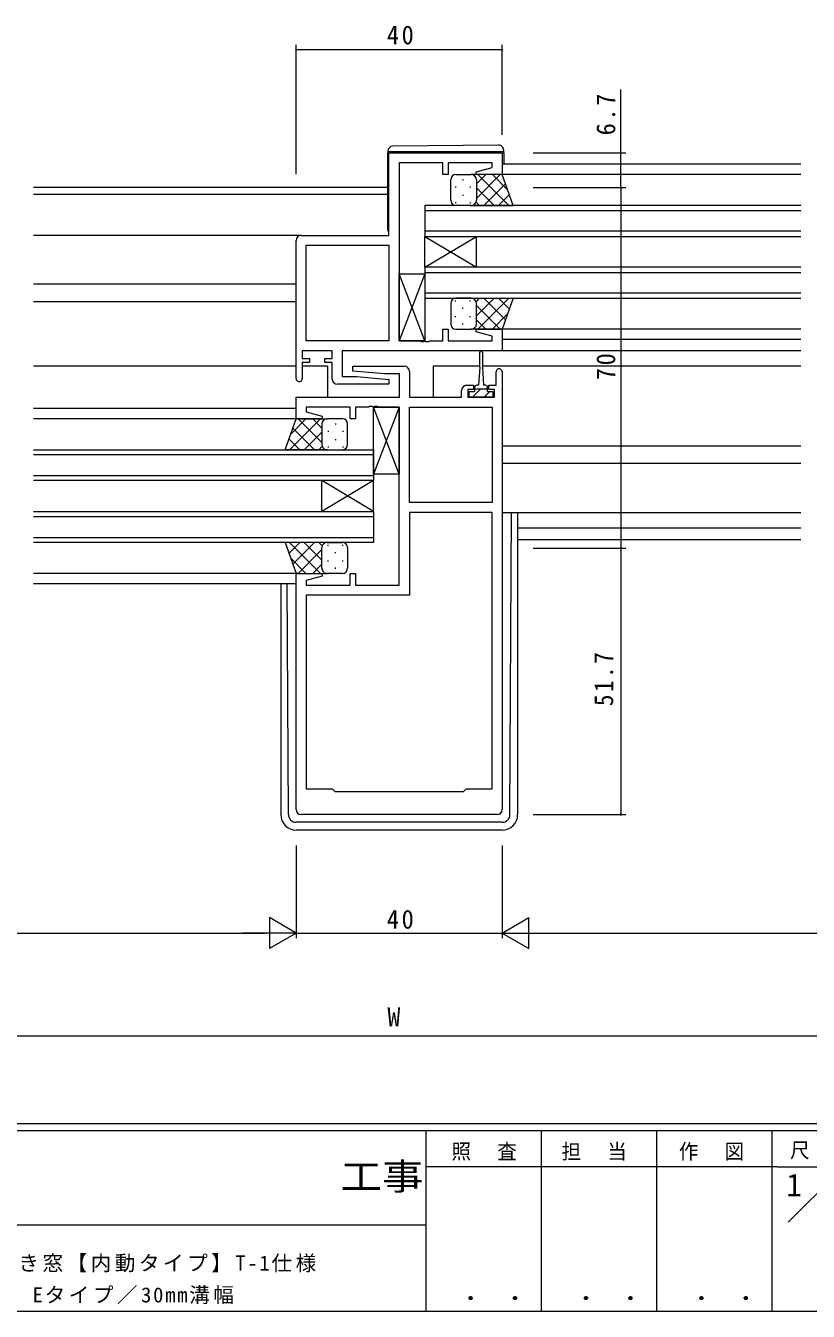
# Model space of a CAD drawing. Units: millimetres on the paper. Extents: x -420 to 373, y -297 to 267.
# Drawn here: x 19.8 to 171.8, y -297 to -47.5 of the extents above; entities that cross this region are included whole.
import ezdxf
from ezdxf.enums import TextEntityAlignment as Align

# ---------------------------------------------------------------- set-up
doc = ezdxf.new("R2010")
doc.units = ezdxf.units.MM
for name, color, linetype, lineweight in [('0-1_YKK_ZWAK', 7, 'Continuous', 9), ('0-3_YKK_12', 2, 'Continuous', 9), ('0-4_YKK_D', 6, 'Continuous', 9), ('0-6_YKK_13', 4, 'Continuous', 9), ('0-7_YKK_11', 7, 'Continuous', 9)]:
    doc.layers.add(name, color=color, linetype=linetype, lineweight=lineweight)
doc.layers.add('0-2_USER1', color=3, linetype='Continuous')
doc.styles.add('ＭＳ ゴシック', font='')
doc.styles.get('ＭＳ ゴシック').set_extended_font_data('MS Gothic')

msp = doc.modelspace()

# ---------------------------------------------------------------- linework, layer by layer
at = {"layer": '0-1_YKK_ZWAK'}
for p, q in [((352.3, -260.6), (-417.7, -260.6)), ((314.5, -262), (-417.7, -262)), ((97.5, -262), (97.5, -297)), ((119.9, -262), (119.9, -297)), ((142.3, -262), (142.3, -297)), ((164.7, -262), (164.7, -297)), ((165.684, -268.999), (97.5, -268.999)), ((165.684, -268.999), (185.7, -268.999)), ((167.87, -279.736), (177.564, -270.043)), ((-31.3, -280.199), (97.5, -280.199)), ((-417.7, -297), (314.5, -297))]:
    msp.add_line(p, q, dxfattribs=at)
at = {"layer": '0-3_YKK_12'}
for p, q in [((170.334, -74.417), (112.334, -74.417)), ((170.334, -76.417), (112.334, -76.417)), ((90.134, -78.917), (21.334, -78.917)), ((90.134, -80.317), (21.334, -80.317)), ((97.335, -82.417), (97.335, -88.417)), ((170.334, -82.417), (97.335, -82.417)), ((97.335, -83.417), (170.334, -83.417)), ((73.334, -88.217), (21.334, -88.217)), ((170.334, -87.417), (97.335, -87.417)), ((97.335, -88.417), (107.335, -94.417)), ((97.335, -94.417), (107.335, -88.417)), ((97.335, -94.417), (97.335, -88.417)), ((97.335, -88.417), (170.334, -88.417)), ((107.335, -94.417), (107.335, -88.417)), ((97.335, -94.417), (97.335, -100.417)), ((170.334, -94.417), (97.335, -94.417)), ((97.335, -95.417), (170.334, -95.417)), ((72.334, -97.717), (21.334, -97.717)), ((170.334, -99.417), (97.335, -99.417)), ((72.334, -101.117), (21.334, -101.117)), ((97.335, -100.417), (170.334, -100.417)), ((170.334, -106.416), (111.954, -106.419)), ((170.334, -108.417), (112.334, -108.416)), ((170.334, -110.617), (81.556, -110.617)), ((72.334, -113.617), (21.334, -113.617)), ((78.404, -113.617), (73.534, -113.617)), ((78.404, -113.617), (78.404, -119.617)), ((98.904, -113.617), (98.904, -119.617)), ((107.984, -113.617), (98.904, -113.617)), ((170.334, -113.617), (108.484, -113.617)), ((72.334, -121.817), (21.334, -121.817)), ((72.579, -123.817), (21.334, -123.817)), ((170.334, -129.117), (112.334, -129.117)), ((21.334, -129.817), (87.334, -129.817)), ((87.334, -130.817), (21.334, -130.817)), ((87.334, -129.817), (87.334, -135.817)), ((170.334, -132.517), (112.334, -132.517)), ((21.334, -134.817), (87.334, -134.817)), ((87.334, -135.817), (21.334, -135.817)), ((87.334, -135.817), (77.334, -141.817)), ((87.334, -141.817), (77.334, -135.817)), ((77.334, -141.817), (77.334, -135.817)), ((87.334, -141.817), (87.334, -135.817)), ((21.334, -141.817), (87.334, -141.817)), ((87.334, -141.817), (87.334, -147.817)), ((87.334, -142.817), (21.334, -142.817)), ((21.334, -146.817), (87.334, -146.817)), ((170.334, -145.017), (115.333, -145.017)), ((87.334, -147.817), (21.334, -147.817)), ((170.334, -147.287), (115.333, -147.287)), ((72.834, -153.817), (21.334, -153.817)), ((72.334, -155.817), (21.334, -155.817))]:
    msp.add_line(p, q, dxfattribs=at)
at = {"layer": '0-4_YKK_D'}
for p, q in [((72.334, -76.369), (72.334, -51.217)), ((112.334, -52.217), (72.334, -52.217)), ((112.334, -68.717), (112.334, -51.217)), ((118.334, -72.217), (136.334, -72.217)), ((118.334, -78.917), (136.334, -78.917)), ((135.334, -78.917), (135.334, -148.917)), ((118.334, -148.917), (136.334, -148.917)), ((118.334, -148.917), (136.334, -148.917)), ((135.334, -148.917), (135.334, -200.617)), ((118.334, -200.617), (136.334, -200.617)), ((72.334, -206.615), (72.334, -224.615)), ((72.334, -206.615), (72.334, -224.615)), ((112.334, -206.615), (112.334, -224.615)), ((112.334, -206.615), (112.334, -224.615)), ((72.334, -223.615), (67.138, -220.615)), ((67.138, -220.615), (67.138, -226.615)), ((112.334, -223.615), (117.53, -220.615)), ((117.53, -226.615), (117.53, -220.615)), ((-71.666, -223.615), (66.334, -223.615)), ((72.334, -223.615), (61.942, -223.615)), ((72.334, -223.615), (67.138, -226.615)), ((72.334, -223.615), (112.334, -223.615)), ((112.334, -223.615), (117.53, -226.615)), ((112.334, -223.615), (122.726, -223.615)), ((118.334, -223.615), (256.334, -223.615)), ((255.334, -243.615), (-70.672, -243.615))]:
    msp.add_line(p, q, dxfattribs=at)
msp.add_lwpolyline([(135.334, -78.917), (135.334, -72.217), (135.334, -59.916)], dxfattribs=at)
for centre, start, end in [((72.334, -52.217), 0, 180), ((72.334, -52.217), 180, 0), ((112.334, -52.217), 0, 180), ((112.334, -52.217), 180, 0), ((135.334, -72.217), 90, 270), ((135.334, -72.217), 270, 90), ((135.334, -78.917), 90, 270), ((135.334, -78.917), 90, 270), ((135.334, -78.917), 270, 90), ((135.334, -78.917), 270, 90), ((135.334, -148.917), 90, 270), ((135.334, -148.917), 90, 270), ((135.334, -148.917), 270, 90), ((135.334, -148.917), 270, 90), ((135.334, -200.617), 90, 270), ((135.334, -200.617), 270, 90)]:
    msp.add_arc(centre, 0.106, start, end, dxfattribs=at)
at = {"layer": '0-6_YKK_13'}
for p, q in [((90.134, -71.908), (90.134, -71.917)), ((90.134, -71.917), (90.134, -72.217)), ((90.134, -71.917), (90.63, -71.917)), ((90.134, -87.217), (90.134, -72.217)), ((111.625, -70.73), (91.125, -70.909)), ((112.634, -72.217), (112.634, -71.917)), ((112.634, -72.217), (112.634, -74.417)), ((103.334, -76.417), (106.334, -76.417)), ((112.334, -76.417), (106.334, -76.417)), ((107.334, -78.209), (109.126, -76.417)), ((107.334, -81.038), (111.954, -76.417)), ((107.602, -76.417), (113.602, -82.417)), ((110.431, -76.417), (113.391, -79.378)), ((114.477, -82.417), (112.334, -76.417)), ((102.334, -81.417), (102.334, -77.417)), ((103.282, -78.752), (103.282, -78.952)), ((104.697, -77.337), (104.697, -77.537)), ((106.112, -78.752), (106.112, -78.952)), ((107.334, -77.417), (107.334, -81.017)), ((107.334, -77.817), (107.334, -81.417)), ((107.334, -78.978), (110.774, -82.417)), ((108.783, -82.417), (112.978, -78.222)), ((103.282, -81.782), (103.282, -81.982)), ((104.697, -80.367), (104.697, -80.567)), ((106.112, -81.782), (106.112, -81.982)), ((107.277, -81.749), (107.945, -82.417)), ((111.611, -82.417), (113.723, -80.306)), ((106.334, -82.417), (103.334, -82.417)), ((106.112, -82.417), (114.477, -82.417)), ((97.334, -95.687), (92.334, -108.687)), ((97.334, -108.687), (92.334, -95.687)), ((102.334, -101.419), (102.334, -105.419)), ((103.282, -101.054), (103.282, -100.854)), ((106.334, -100.419), (103.334, -100.419)), ((104.697, -102.469), (104.697, -102.269)), ((106.112, -100.419), (114.477, -100.419)), ((106.112, -101.054), (106.112, -100.854)), ((107.277, -101.087), (107.945, -100.419)), ((107.334, -103.859), (110.774, -100.419)), ((107.334, -105.019), (107.334, -101.419)), ((107.334, -101.799), (111.954, -106.419)), ((107.334, -105.419), (107.334, -101.819)), ((107.602, -106.419), (113.602, -100.419)), ((108.783, -100.419), (112.978, -104.615)), ((111.611, -100.419), (113.723, -102.531)), ((114.477, -100.419), (112.334, -106.419)), ((103.282, -104.084), (103.282, -103.884)), ((106.112, -104.084), (106.112, -103.884)), ((107.334, -104.627), (109.126, -106.419)), ((110.431, -106.419), (113.391, -103.458)), ((103.334, -106.419), (106.334, -106.419)), ((104.697, -105.499), (104.697, -105.299)), ((112.334, -106.419), (106.334, -106.419)), ((107.984, -113.817), (107.984, -110.867)), ((108.484, -110.867), (108.484, -113.817)), ((107.984, -113.817), (107.734, -117.317)), ((108.484, -113.817), (108.734, -117.317)), ((108.165, -118.017), (106.565, -119.617)), ((106.984, -117.717), (106.984, -118.517)), ((106.984, -118.017), (109.484, -118.017)), ((107.734, -117.317), (107.384, -117.317)), ((109.084, -117.317), (108.734, -117.317)), ((109.91, -118.517), (108.81, -119.617)), ((109.484, -118.517), (109.484, -117.717)), ((92.334, -121.547), (87.334, -134.547)), ((92.334, -134.547), (87.334, -121.547)), ((70.191, -129.817), (72.334, -123.817)), ((77.066, -123.817), (71.066, -129.817)), ((74.237, -123.817), (71.277, -126.778)), ((72.334, -123.817), (78.334, -123.817)), ((77.334, -128.438), (72.714, -123.817)), ((77.334, -125.609), (75.542, -123.817)), ((81.334, -123.817), (78.334, -123.817)), ((75.885, -129.817), (71.69, -125.622)), ((77.334, -126.378), (73.894, -129.817)), ((77.334, -124.817), (77.334, -128.417)), ((77.334, -125.217), (77.334, -128.817)), ((78.556, -126.152), (78.556, -126.352)), ((79.971, -124.737), (79.971, -124.937)), ((81.386, -126.152), (81.386, -126.352)), ((82.334, -128.817), (82.334, -124.817)), ((73.057, -129.817), (70.945, -127.706)), ((77.391, -129.149), (76.723, -129.817)), ((78.556, -129.182), (78.556, -129.382)), ((79.971, -127.767), (79.971, -127.967)), ((81.386, -129.182), (81.386, -129.382)), ((78.556, -129.817), (70.191, -129.817)), ((78.334, -129.817), (81.334, -129.817)), ((112.334, -142.017), (170.334, -142.017)), ((113.841, -200.622), (114.125, -142.017)), ((115.334, -142.017), (115.334, -200.615)), ((70.191, -147.819), (72.334, -153.819)), ((78.556, -147.819), (70.191, -147.819)), ((73.057, -147.819), (70.945, -149.931)), ((77.066, -153.819), (71.066, -147.819)), ((75.885, -147.819), (71.69, -152.015)), ((77.334, -149.199), (72.714, -153.819)), ((77.334, -151.259), (73.894, -147.819)), ((77.391, -148.487), (76.723, -147.819)), ((77.334, -152.419), (77.334, -148.819)), ((77.334, -152.819), (77.334, -149.219)), ((78.334, -147.819), (81.334, -147.819)), ((78.556, -148.454), (78.556, -148.254)), ((79.971, -149.869), (79.971, -149.669)), ((81.386, -148.454), (81.386, -148.254)), ((82.334, -148.819), (82.334, -152.819)), ((74.237, -153.819), (71.277, -150.858)), ((77.334, -152.027), (75.542, -153.819)), ((78.556, -151.484), (78.556, -151.284)), ((81.386, -151.484), (81.386, -151.284)), ((72.334, -153.819), (78.334, -153.819)), ((81.334, -153.819), (78.334, -153.819)), ((79.971, -152.899), (79.971, -152.699)), ((69.334, -155.817), (69.334, -200.615)), ((70.827, -200.622), (70.61, -155.817)), ((112.341, -202.115), (72.327, -202.115)), ((112.334, -203.615), (72.334, -203.615))]:
    msp.add_line(p, q, dxfattribs=at)
for points in [[(90.63, -71.917), (112.13, -71.917), (112.634, -71.917), (112.634, -71.73)], [(109.484, -118.517), (110.534, -118.517), (110.534, -119.617), (105.934, -119.617), (105.934, -118.517), (106.984, -118.517)]]:
    msp.add_lwpolyline(points, dxfattribs=at)
for points in [[(97.334, -108.687), (92.334, -108.687), (92.334, -95.687), (97.334, -95.687)], [(92.334, -134.547), (87.334, -134.547), (87.334, -121.547), (92.334, -121.547)]]:
    msp.add_lwpolyline(points, close=True, dxfattribs=at)
for centre, radius, start, end in [((91.134, -71.908), 1, 90.5, 180), ((111.634, -71.73), 1, 0, 90.5), ((103.334, -77.417), 1, 90, 180), ((106.334, -77.417), 1, 0, 90), ((106.334, -77.417), 1, 0, 90), ((103.334, -81.417), 1, 180, 270), ((106.334, -81.417), 1, 270, 0), ((106.334, -81.417), 1, 270, 0), ((90.634, -87.217), 0.5, 180, 233.13016), ((103.334, -101.419), 1, 90, 180), ((106.334, -101.419), 1, 0, 90), ((106.334, -101.419), 1, 0, 90), ((103.334, -105.419), 1, 180, 270), ((106.334, -105.419), 1, 270, 0), ((106.334, -105.419), 1, 270, 0), ((108.234, -110.867), 0.25, 0, 180), ((107.384, -117.717), 0.4, 90, 180), ((109.084, -117.717), 0.4, 0, 90), ((78.334, -124.817), 1, 89.99998, 179.99998), ((78.334, -124.817), 1, 89.99998, 179.99998), ((81.334, -124.817), 1, 359.99998, 89.99998), ((78.334, -128.817), 1, 179.99998, 269.99998), ((78.334, -128.817), 1, 179.99998, 269.99998), ((81.334, -128.817), 1, 269.99998, 359.99998), ((78.334, -148.819), 1, 89.99998, 179.99998), ((78.334, -148.819), 1, 89.99998, 179.99998), ((81.334, -148.819), 1, 359.99998, 89.99998), ((78.334, -152.819), 1, 179.99998, 269.99998), ((78.334, -152.819), 1, 179.99998, 269.99998), ((81.334, -152.819), 1, 269.99998, 359.99998), ((72.334, -200.615), 3, 180, 270), ((72.327, -200.615), 1.5, 180.27722, 270), ((112.334, -200.615), 3, 270, 0), ((112.341, -200.615), 1.5, 270, 359.72276)]:
    msp.add_arc(centre, radius, start, end, dxfattribs=at)
at = {"layer": '0-7_YKK_11'}
for p, q in [((72.334, -116.017), (72.334, -89.217)), ((90.334, -90.147), (90.334, -108.687)), ((112.334, -114.717), (112.334, -199.617)), ((94.334, -140.087), (94.334, -121.547)), ((110.404, -195.617), (110.404, -142.017)), ((111.334, -200.617), (73.334, -200.617))]:
    msp.add_line(p, q, dxfattribs=at)
for points in [[(73.334, -88.217), (90.334, -88.217), (90.334, -72.217), (112.334, -72.217), (112.334, -76.417), (107.373, -76.417), (107.305, -75.895), (110.404, -75.064), (110.404, -74.147), (101.834, -74.147), (101.834, -76.417), (100.834, -76.417), (100.834, -74.147), (92.334, -74.147)], [(92.334, -74.147), (92.334, -108.687), (96.376, -108.687), (96.559, -108.807), (97.109, -108.807), (97.292, -108.687), (97.376, -108.687), (97.559, -108.807), (98.109, -108.807), (98.292, -108.687), (100.834, -108.687), (100.834, -106.417), (101.834, -106.417), (101.834, -108.687), (110.404, -108.687), (110.404, -107.77), (107.305, -106.94), (107.373, -106.417), (112.334, -106.417), (112.334, -110.617), (81.264, -110.617), (81.264, -115.617), (84.141, -115.617), (90.354, -116.161), (90.312, -117.117), (80.334, -117.117)], [(79.334, -116.117), (79.334, -112.917), (77.934, -112.917), (77.934, -112.117), (79.334, -112.117), (79.334, -110.617), (73.534, -110.617), (73.534, -112.117), (74.934, -112.117), (74.934, -112.917), (73.534, -112.917), (73.534, -116.017)], [(72.334, -199.617), (72.334, -153.817), (77.295, -153.817), (77.363, -154.34), (74.264, -155.17), (74.264, -156.087), (82.834, -156.087), (82.834, -153.817), (83.834, -153.817), (83.834, -156.087), (92.334, -156.087), (92.334, -121.547), (88.292, -121.547), (88.109, -121.427), (87.559, -121.427), (87.376, -121.547), (87.292, -121.547), (87.109, -121.427), (86.559, -121.427), (86.376, -121.547), (83.834, -121.547), (83.834, -123.817), (82.834, -123.817), (82.834, -121.547), (74.264, -121.547), (74.264, -122.464), (77.363, -123.295), (77.295, -123.817), (72.334, -123.817), (72.334, -119.617), (92.404, -119.617), (92.404, -115.117), (89.527, -115.117), (83.314, -114.574), (83.356, -113.617), (93.334, -113.617)], [(94.334, -114.617), (94.334, -119.617), (104.434, -119.617), (104.434, -118.317)], [(105.434, -117.317), (106.734, -117.317), (106.734, -118.117), (105.634, -118.117), (105.634, -119.617), (110.834, -119.617), (110.834, -118.117), (109.734, -118.117), (109.734, -117.317), (111.134, -117.317), (111.134, -114.717)]]:
    msp.add_lwpolyline(points, dxfattribs=at)
for points in [[(90.334, -90.147), (90.334, -108.687), (74.264, -108.687), (74.264, -90.147)], [(94.334, -140.087), (94.334, -121.547), (110.404, -121.547), (110.404, -140.087)], [(110.404, -195.617), (110.404, -142.017), (94.334, -142.017), (94.334, -158.017), (74.264, -158.017), (74.264, -195.617), (79.334, -195.617), (79.834, -196.117), (104.834, -196.117), (105.334, -195.617)]]:
    msp.add_lwpolyline(points, close=True, dxfattribs=at)
for centre, radius, start, end in [((73.334, -89.217), 1, 90, 179.99998), ((93.334, -114.617), 1, 0, 89.99998), ((111.734, -114.717), 0.6, 359.99998, 180), ((72.934, -116.017), 0.6, 179.99998, 0), ((80.334, -116.117), 1, 180, 269.99998), ((105.434, -118.317), 1, 90, 179.99998), ((73.334, -199.617), 1, 180, 269.99998), ((111.334, -199.617), 1, 270, 359.99998)]:
    msp.add_arc(centre, radius, start, end, dxfattribs=at)

# ---------------------------------------------------------------- texts
at = {"layer": '0-1_YKK_ZWAK', "color": 2, "style": 'ＭＳ ゴシック', "width": 1.15}
msp.add_text('工事', height=5.132, dxfattribs=at).set_placement((80.931, -274.956), align=Align.BOTTOM_LEFT)
at = {"layer": '0-1_YKK_ZWAK', "color": 3, "style": 'ＭＳ ゴシック', "width": 1.15}
for p in [(101.955, -295.946), (124.355, -295.946), (146.755, -295.946)]:
    msp.add_text(' ． ．', height=3.666, dxfattribs=at).set_placement(p, align=Align.BOTTOM_LEFT)
at = {"layer": '0-1_YKK_ZWAK', "char_height": 2.933, "attachment_point": 7, "style": 'ＭＳ ゴシック'}
for s, insert in [('\\T1.17;\\W0.95;照\\~\\~査', (102.489, -267.78)), ('\\T1.17;\\W0.95;担\\~\\~当', (123.855, -267.78)), ('\\T1.17;\\W0.95;作\\~\\~図', (146.62, -267.762)), ('\\T1.17;\\W0.95;尺\\~\\~度', (168.212, -267.537))]:
    msp.add_mtext(s, dxfattribs=dict(at, insert=insert))
at = {"layer": '0-2_USER1', "style": 'ＭＳ ゴシック'}
msp.add_text('1', height=4.399, dxfattribs=at).set_placement((167.5, -275.999), align=Align.BOTTOM_LEFT)
at = {"layer": '0-2_USER1', "color": 7, "char_height": 2.933, "attachment_point": 7, "style": 'ＭＳ ゴシック'}
for s, insert in [('\\T1.17;EXIMA31\\~片引き窓【内動タイプ】T-1仕様\\~', (-9.627, -289.449)), ('\\T1.17;RC枠\\~アングル無\\~Eタイプ／30mm溝幅\\~', (-16.243, -295.625))]:
    msp.add_mtext(s, dxfattribs=dict(at, insert=insert))
at = {"layer": '0-4_YKK_D', "color": 3, "style": 'ＭＳ ゴシック'}
msp.add_text('W', height=3.666, dxfattribs=at).set_placement((90.062, -242.815), align=Align.BOTTOM_LEFT)
at = {"layer": '0-4_YKK_D', "color": 3, "char_height": 3.666, "attachment_point": 7, "style": 'ＭＳ ゴシック'}
for insert in [(89.934, -51.217), (89.934, -222.815)]:
    msp.add_mtext('\\T1.21;\\W0.95;40', dxfattribs=dict(at, insert=insert))
at = {"layer": '0-4_YKK_D', "color": 3, "char_height": 3.666, "attachment_point": 7, "rotation": 90, "style": 'ＭＳ ゴシック'}
for s, insert in [('\\T1.21;\\W0.95;6.7', (134.334, -68.817)), ('\\T1.21;\\W0.95;70', (134.334, -116.317)), ('\\T1.22;\\W0.9;51.7', (133.934, -179.567))]:
    msp.add_mtext(s, dxfattribs=dict(at, insert=insert))

doc.saveas('drawing.dxf')
